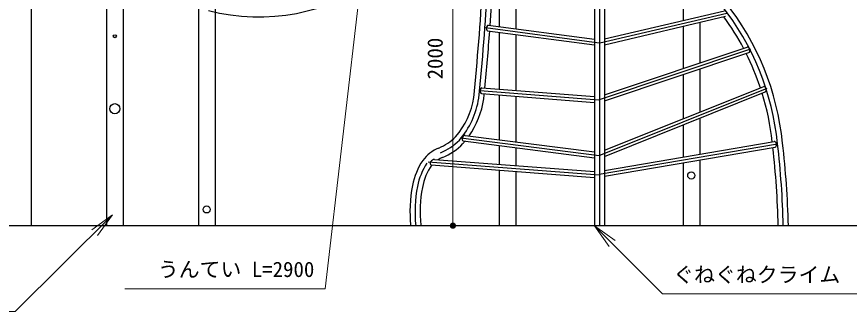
# Model space of a CAD drawing. Units: millimetres at full size, sheet at 1:100; details may follow other scales. Extents: x 1500 to 40500, y 1500 to 28200.
# Drawn here: x 9869 to 14852, y 12130 to 13893 of the extents above; entities that cross this region are included whole.
import ezdxf
from ezdxf.enums import TextEntityAlignment as Align

# ---------------------------------------------------------------- set-up
doc = ezdxf.new("R2010")
doc.units = ezdxf.units.MM
doc.header["$LTSCALE"] = 100
for name, color, linetype, lineweight in [('D-STR-DIM\u3000寸法線、寸法値', 7, 'Continuous', 13), ('D-STR-HTXT\u3000旗上げ', 7, 'Continuous', 13), ('D-STR\u3000構造物外形線', 1, 'Continuous', 25)]:
    doc.layers.add(name, color=color, linetype=linetype, lineweight=lineweight)
doc.styles.add('ＭＳ ゴシック', font='')
doc.styles.get('ＭＳ ゴシック').set_extended_font_data('MS Gothic')

# ---------------------------------------------------------------- blocks, each defined once
blk = doc.blocks.new('open_arrow')
at = {"color": 0, "linetype": 'Continuous', "lineweight": -2}
blk.add_lwpolyline([(7.5, 1.25), (0, 0), (7.5, -1.25)], dxfattribs=at)
blk = doc.blocks.new('filled_dot')
at = {"color": 0, "linetype": 'Continuous', "lineweight": -2, "const_width": 1.25}
blk.add_lwpolyline([(-0.625, 0, 1), (0.625, 0, 1)], format="xyb", close=True, dxfattribs=at)

msp = doc.modelspace()

# ---------------------------------------------------------------- linework, layer by layer
at = {"layer": 'D-STR-DIM\u3000寸法線、寸法値'}
for p, q in [((12479.9, 12642.4), (12479.9, 14642.4)), ((12676.8, 12642.4), (12419.9, 12642.4)), ((14036.8, 12642.3), (18209.2, 12642.3)), ((14081.8, 12642.3), (18843.4, 12642.3))]:
    msp.add_line(p, q, dxfattribs=at)
at = {"layer": 'D-STR-HTXT\u3000旗上げ'}
for points in [[(11926.6, 14084.7), (11714.9, 12264.3), (11694.9, 12264.3), (10516, 12264.3), (11105.4, 12264.3)], [(10442.3, 12706.4), (9861, 12129.7), (9841, 12129.7), (8400, 12129.7), (9120.5, 12129.7)], [(13326.6, 12642.4), (13733.5, 12233.9), (13753.5, 12233.9), (14999, 12233.9), (14376.3, 12233.9)]]:
    msp.add_lwpolyline(points, dxfattribs=at)
at = {"layer": 'D-STR\u3000構造物外形線'}
for p, q in [((11056.8, 16142.4), (11056.8, 12642.4)), ((10406.8, 15342.4), (10406.8, 12642.4)), ((10506.8, 15342.4), (10506.8, 12642.4)), ((9956.8, 15262.1), (9956.8, 12642.4)), ((10956.8, 15262.1), (10956.8, 12642.4)), ((13326.6, 14587.9), (13326.6, 12642.4)), ((13356.8, 14587.9), (13356.8, 12642.3)), ((13387.1, 14587.9), (13387.1, 12642.4)), ((12756.8, 14242.3), (12756.8, 13833.8)), ((12856.8, 14234.8), (12856.8, 13820.6)), ((13856.8, 14137.2), (13856.8, 13870.2)), ((13358.2, 13735.7), (14118.1, 13914.1)), ((13387.1, 13759.9), (14104.1, 13928.3)), ((13387.1, 13725), (14111.8, 13895.2)), ((13956.8, 13858.8), (13956.8, 13616.2)), ((12674.9, 13827.6), (13354.5, 13737.3)), ((12687.1, 13808.8), (13326.6, 13723.9)), ((12691.6, 13842.5), (13326.6, 13758.2)), ((13856.8, 13835.3), (13856.8, 13582.8)), ((12756.8, 13799.5), (12756.8, 13458.8)), ((12856.8, 13786.3), (12856.8, 13451)), ((13387.1, 13425.9), (14240.1, 13710.9)), ((13350.2, 13395.7), (14263.2, 13700.7)), ((13387.1, 13390.1), (14250.9, 13678.6)), ((13956.8, 13580.4), (13956.8, 13322.2)), ((13856.8, 13547), (13856.8, 13282.1)), ((12653.8, 13466.8), (13326.6, 13414.5)), ((13355.3, 13062.8), (14360.4, 13465.7)), ((13387.1, 13093.8), (14335.9, 13474.1)), ((12640.7, 13450.8), (13350.2, 13395.7)), ((12651.2, 13432.9), (13326.6, 13380.4)), ((12756.8, 13424.7), (12756.8, 13156.7)), ((12856.8, 13416.9), (12856.8, 13143.9)), ((13387.1, 13057.2), (14348.5, 13442.6)), ((13956.8, 13285.6), (13956.8, 13070.1)), ((13856.8, 13245.5), (13856.8, 13053)), ((12527.4, 13169), (13355.3, 13062.8)), ((12553.1, 13182.8), (13326.6, 13083.6)), ((12541.1, 13150.2), (13326.6, 13049.3)), ((12756.8, 13122.4), (12756.8, 13009.1)), ((12856.8, 13109.6), (12856.8, 13001.5)), ((13354.5, 12949.8), (14422.4, 13132.5)), ((13387.1, 12972.7), (14402.4, 13146.3)), ((13387.1, 12938.2), (14408.2, 13112.8)), ((12332.2, 13024.5), (13355.5, 12946.3)), ((12349.5, 13006.1), (13326.6, 12931.5)), ((12369.3, 13038.7), (13326.6, 12965.6)), ((13856.8, 13018.5), (13856.8, 12642.4)), ((13956.8, 13035.6), (13956.8, 12642.4)), ((12756.8, 12975), (12756.8, 12642.4)), ((12856.8, 12967.4), (12856.8, 12642.4)), ((17737.8, 12642.4), (4329, 12642.4))]:
    msp.add_line(p, q, dxfattribs=at)
for centre, radius in [((10456.8, 13775.9), 9), ((10456.8, 13342.4), 30.2), ((13906.3, 12942.9), 21.4), ((11006.3, 12739.8), 21.4)]:
    msp.add_circle(centre, radius, dxfattribs=at)
for centre, radius, start, end in [((11318.6, 15096), 1204.3, 255.549, 306.0377), ((-1857.6, 14880.6), 14536.9, 354.18663, 356.84369), ((-1857.6, 14880.6), 14567.1, 354.18663, 356.84369), ((-1857.6, 14880.6), 14597.4, 355.91619, 356.84369), ((12834.7, 12973.2), 1595.7, 5.7265, 38.3112), ((12834.7, 12973.2), 1625.9, 5.7265, 38.3112), ((12834.7, 12973.2), 1565.4, 27.8223, 35.9731), ((-1857.6, 14880.6), 14597.4, 354.43689, 355.7825), ((12834.7, 12973.2), 1565.4, 18.4146, 26.5632), ((12150.9, 13477.6), 458.9, 318.6932, 351.4702), ((12150.9, 13477.6), 489.1, 318.6932, 351.4702), ((-1857.6, 14880.6), 14597.4, 354.18663, 354.30341), ((12834.7, 12973.2), 1565.4, 6.2731, 17.167), ((12150.9, 13477.6), 519.4, 325.0147, 351.4702), ((12286, 13378), 292, 291.9249, 316.1441), ((12286, 13378), 322.3, 291.9249, 316.1441), ((12485.6, 12891.3), 234.1, 112.8918, 142.7585), ((12286, 13378), 352.5, 291.9249, 316.1441), ((12150.9, 13477.6), 519.4, 318.6932, 320.6982), ((9214.8, 12519.9), 5213.2, 1.3393, 6.5043), ((9214.8, 12519.9), 5243.5, 1.3393, 6.7088), ((9214.8, 12519.9), 5273.7, 1.3393, 6.7088), ((12642.6, 12805.4), 412, 146.4717, 169.1321), ((12642.6, 12805.4), 381.7, 146.4717, 169.1321), ((12642.6, 12805.4), 351.5, 145.2402, 169.1321), ((12486.2, 12890.3), 174.8, 112.9271, 122.902), ((13081.4, 12723.1), 858.4, 169.2659, 185.5899), ((13081.4, 12723.1), 828.2, 169.2659, 185.5899), ((13081.4, 12723.1), 797.9, 169.2659, 185.5899)]:
    msp.add_arc(centre, radius, start, end, dxfattribs=at)
for centre, major_axis, ratio, start_param, end_param in [((12689.3, 13825.6), (2.2, 16.9), 0.56512, 0, 3.141593), ((14245.5, 13694.7), (-5.4, 16.1), 0.670648, 3.141593, 6.283185), ((12652.5, 13449.9), (1.3, 16.9), 0.545677, 0, 3.141593), ((14342.2, 13458.3), (-6.3, 15.8), 0.74563, 3.141593, 6.283185), ((12547.6, 13166.4), (9.3, 15.3), 0.616391, 0.351035, 3.411227), ((14405.3, 13129.5), (-2.9, 16.8), 0.629977, 3.141593, 6.283185), ((12359.4, 13022.4), (14.9, 14.1), 0.548142, 0.459786, 3.599712)]:
    msp.add_ellipse(centre, major_axis=major_axis, ratio=ratio, start_param=start_param, end_param=end_param, dxfattribs=at)

# ---------------------------------------------------------------- block references
at = {"layer": 'D-STR-DIM\u3000寸法線、寸法値', "xscale": 15, "yscale": 15, "rotation": 90}
msp.add_blockref('filled_dot', (12479.9, 12642.4), dxfattribs=at)
at = {"layer": 'D-STR-HTXT\u3000旗上げ', "xscale": 20, "yscale": 20}
for p, rotation in [((10442.3, 12706.4), 224.8), ((13326.6, 12642.4), 314.9)]:
    msp.add_blockref('open_arrow', p, dxfattribs=dict(at, rotation=rotation))

# ---------------------------------------------------------------- texts
at = {"layer": 'D-STR-DIM\u3000寸法線、寸法値', "style": 'ＭＳ ゴシック'}
msp.add_text('2000', height=91.64, rotation=90, dxfattribs=at).set_placement((12373, 13642.4), align=Align.MIDDLE_CENTER)
at = {"layer": 'D-STR-HTXT\u3000旗上げ', "style": 'ＭＳ ゴシック'}
msp.add_text('うんてい L=2900', height=91.64, dxfattribs=at).set_placement((11650.5, 12381), align=Align.MIDDLE_RIGHT)
msp.add_text('ぐねぐねクライム', height=91.64, dxfattribs=at).set_placement((13797.9, 12349.4), align=Align.MIDDLE_LEFT)

doc.saveas('drawing.dxf')
